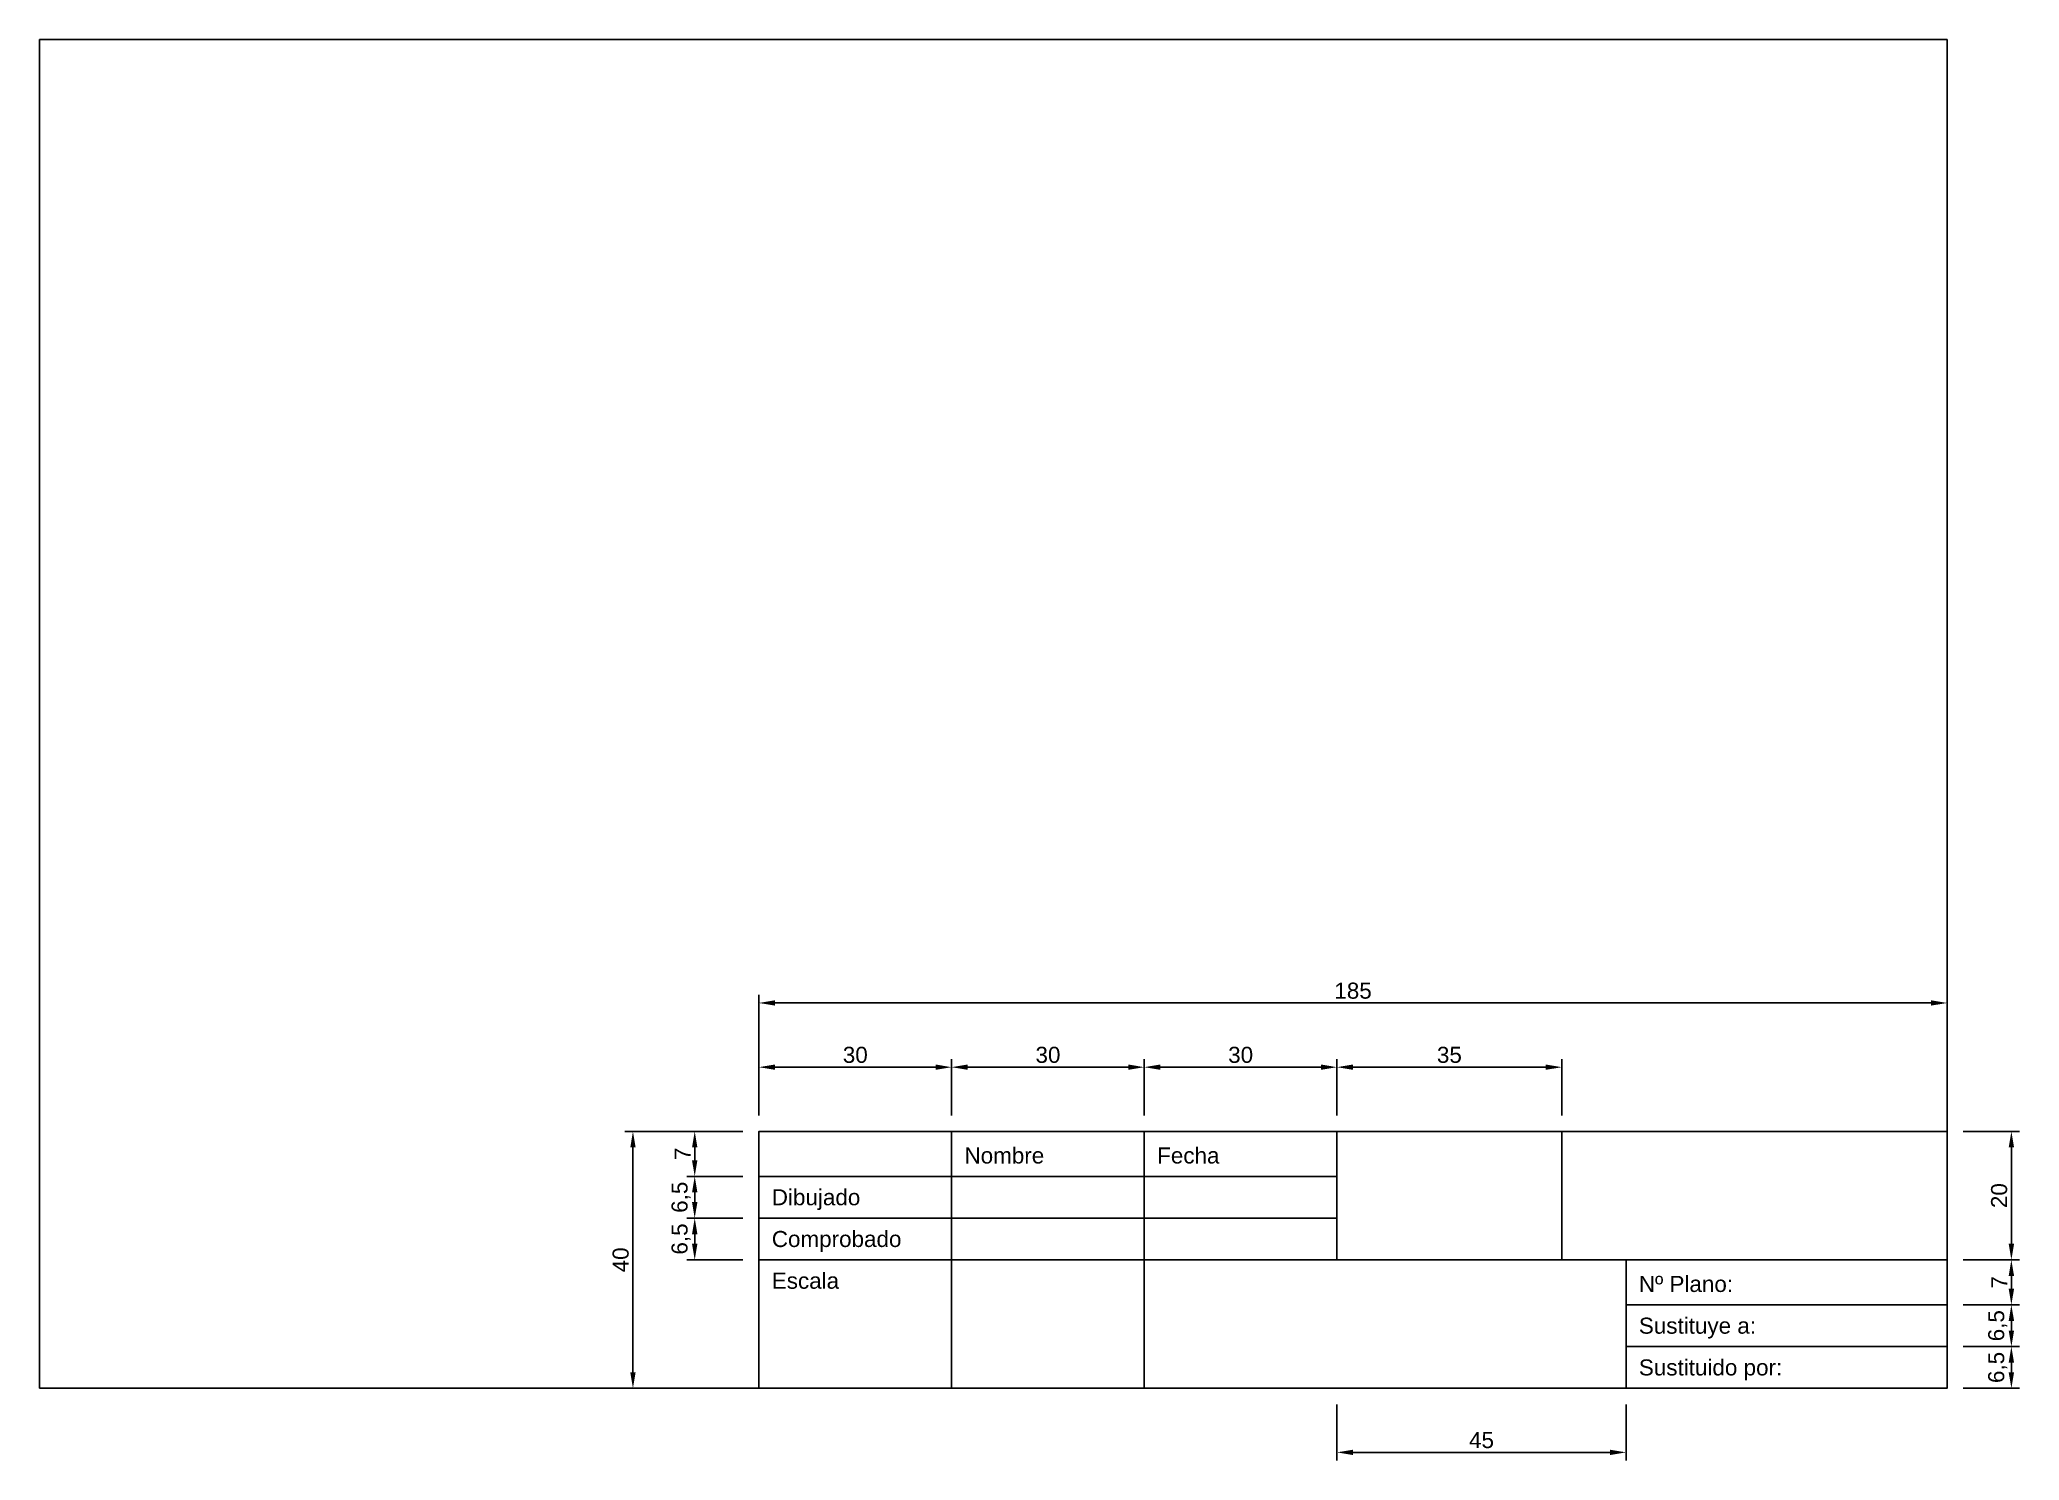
# Model space of a CAD drawing. Header units: millimetres. Extents: x 1202 to 1511, y 2175 to 2396.
import ezdxf

# ---------------------------------------------------------------- set-up
doc = ezdxf.new("R2010")
doc.units = ezdxf.units.MM
doc.layers.add('COTAS', color=220, linetype='Continuous')
doc.layers.add('TEXTO', color=7, linetype='Continuous')
doc.styles.get("Standard").update_dxf_attribs({"font": 'arial.ttf'})
doc.dimstyles.new('ISO-25', dxfattribs={"dimtxt": 2.5, "dimasz": 2.5, "dimexe": 1.25, "dimexo": 2.5, "dimtad": 1, "dimtxsty": 'Standard', "dimcen": 2.5, "dimadec": 0, "dimazin": 0, "dimtfac": 1, "dimtmove": 0, "dimatfit": 3, "dimfxl": 1, "dimarcsym": 0})

# ---------------------------------------------------------------- blocks, each defined once
blk = doc.blocks.new('*D4')
at = {"layer": 'COTAS', "color": 0, "lineweight": -2, "transparency": 16777216}
for p, q in [((1314.45, 2228.9), (1314.45, 2237.65)), ((1316.95, 2236.4), (1341.95, 2236.4)), ((1344.45, 2228.9), (1344.45, 2237.65))]:
    blk.add_line(p, q, dxfattribs=at)
at = {"layer": 'COTAS', "color": 0, "transparency": 16777216}
for points in [[(1316.95, 2236.82), (1316.95, 2235.99), (1314.45, 2236.4)], [(1341.95, 2236.82), (1341.95, 2235.99), (1344.45, 2236.4)]]:
    blk.add_solid(points, dxfattribs=at)
at = {"layer": 'Defpoints', "color": 0, "transparency": 16777216}
for p in [(1344.45, 2236.4), (1314.45, 2226.4), (1344.45, 2226.4)]:
    blk.add_point(p, dxfattribs=at)
at = {"layer": 'COTAS', "color": 0, "transparency": 16777216, "insert": (1329.45, 2238.31), "char_height": 2.5, "attachment_point": 5}
blk.add_mtext('30', dxfattribs=at)
blk = doc.blocks.new('*D5')
at = {"layer": 'COTAS', "color": 0, "lineweight": -2, "transparency": 16777216}
for p, q in [((1344.45, 2228.9), (1344.45, 2237.65)), ((1346.95, 2236.4), (1371.95, 2236.4)), ((1374.45, 2228.9), (1374.45, 2237.65))]:
    blk.add_line(p, q, dxfattribs=at)
at = {"layer": 'COTAS', "color": 0, "transparency": 16777216}
for points in [[(1346.95, 2236.82), (1346.95, 2235.99), (1344.45, 2236.4)], [(1371.95, 2236.82), (1371.95, 2235.99), (1374.45, 2236.4)]]:
    blk.add_solid(points, dxfattribs=at)
at = {"layer": 'Defpoints', "color": 0, "transparency": 16777216}
for p in [(1374.45, 2236.4), (1344.45, 2226.4), (1374.45, 2226.4)]:
    blk.add_point(p, dxfattribs=at)
at = {"layer": 'COTAS', "color": 0, "transparency": 16777216, "insert": (1359.45, 2238.31), "char_height": 2.5, "attachment_point": 5}
blk.add_mtext('30', dxfattribs=at)
blk = doc.blocks.new('*D6')
at = {"layer": 'COTAS', "color": 0, "lineweight": -2, "transparency": 16777216}
for p, q in [((1374.45, 2228.9), (1374.45, 2237.65)), ((1376.95, 2236.4), (1401.95, 2236.4)), ((1404.45, 2228.9), (1404.45, 2237.65))]:
    blk.add_line(p, q, dxfattribs=at)
at = {"layer": 'COTAS', "color": 0, "transparency": 16777216}
for points in [[(1376.95, 2236.82), (1376.95, 2235.99), (1374.45, 2236.4)], [(1401.95, 2236.82), (1401.95, 2235.99), (1404.45, 2236.4)]]:
    blk.add_solid(points, dxfattribs=at)
at = {"layer": 'Defpoints', "color": 0, "transparency": 16777216}
for p in [(1404.45, 2236.4), (1374.45, 2226.4), (1404.45, 2226.4)]:
    blk.add_point(p, dxfattribs=at)
at = {"layer": 'COTAS', "color": 0, "transparency": 16777216, "insert": (1389.45, 2238.31), "char_height": 2.5, "attachment_point": 5}
blk.add_mtext('30', dxfattribs=at)
blk = doc.blocks.new('*D7')
at = {"layer": 'COTAS', "color": 0, "lineweight": -2, "transparency": 16777216}
for p, q in [((1404.45, 2228.9), (1404.45, 2237.65)), ((1436.95, 2236.4), (1406.95, 2236.4)), ((1439.45, 2228.9), (1439.45, 2237.65))]:
    blk.add_line(p, q, dxfattribs=at)
at = {"layer": 'COTAS', "color": 0, "transparency": 16777216}
for points in [[(1406.95, 2236.82), (1406.95, 2235.99), (1404.45, 2236.4)], [(1436.95, 2236.82), (1436.95, 2235.99), (1439.45, 2236.4)]]:
    blk.add_solid(points, dxfattribs=at)
at = {"layer": 'Defpoints', "color": 0, "transparency": 16777216}
for p in [(1404.45, 2236.4), (1404.45, 2226.4), (1439.45, 2226.4)]:
    blk.add_point(p, dxfattribs=at)
at = {"layer": 'COTAS', "color": 0, "transparency": 16777216, "insert": (1421.95, 2238.31), "char_height": 2.5, "attachment_point": 5}
blk.add_mtext('35', dxfattribs=at)
blk = doc.blocks.new('*D8')
at = {"layer": 'COTAS', "color": 0, "lineweight": -2, "transparency": 16777216}
for p, q in [((1314.45, 2228.9), (1314.45, 2247.65)), ((1499.45, 2228.9), (1499.45, 2247.65)), ((1316.95, 2246.4), (1496.95, 2246.4))]:
    blk.add_line(p, q, dxfattribs=at)
at = {"layer": 'COTAS', "color": 0, "transparency": 16777216}
for points in [[(1316.95, 2246.82), (1316.95, 2245.99), (1314.45, 2246.4)], [(1496.95, 2246.82), (1496.95, 2245.99), (1499.45, 2246.4)]]:
    blk.add_solid(points, dxfattribs=at)
at = {"layer": 'Defpoints', "color": 0, "transparency": 16777216}
for p in [(1499.45, 2246.4), (1314.45, 2226.4), (1499.45, 2226.4)]:
    blk.add_point(p, dxfattribs=at)
at = {"layer": 'COTAS', "color": 0, "transparency": 16777216, "insert": (1406.95, 2248.3), "char_height": 2.5, "attachment_point": 5}
blk.add_mtext('185', dxfattribs=at)
blk = doc.blocks.new('*D9')
at = {"layer": 'COTAS', "color": 0, "lineweight": -2, "transparency": 16777216}
for p, q in [((1311.95, 2226.4), (1293.58, 2226.4)), ((1294.83, 2223.9), (1294.83, 2188.9)), ((1311.95, 2186.4), (1293.58, 2186.4))]:
    blk.add_line(p, q, dxfattribs=at)
at = {"layer": 'COTAS', "color": 0, "transparency": 16777216}
for points in [[(1294.42, 2223.9), (1295.25, 2223.9), (1294.83, 2226.4)], [(1294.42, 2188.9), (1295.25, 2188.9), (1294.83, 2186.4)]]:
    blk.add_solid(points, dxfattribs=at)
at = {"layer": 'Defpoints', "color": 0, "transparency": 16777216}
for p in [(1314.45, 2226.4), (1294.83, 2186.4), (1314.45, 2186.4)]:
    blk.add_point(p, dxfattribs=at)
at = {"layer": 'COTAS', "color": 0, "transparency": 16777216, "insert": (1292.93, 2206.4), "char_height": 2.5, "attachment_point": 5, "rotation": 90}
blk.add_mtext('40', dxfattribs=at)
blk = doc.blocks.new('*D10')
at = {"layer": 'COTAS', "color": 0, "lineweight": -2, "transparency": 16777216}
for p, q in [((1501.95, 2226.4), (1510.7, 2226.4)), ((1509.45, 2223.9), (1509.45, 2208.9)), ((1501.95, 2206.4), (1510.7, 2206.4))]:
    blk.add_line(p, q, dxfattribs=at)
at = {"layer": 'COTAS', "color": 0, "transparency": 16777216}
for points in [[(1509.03, 2223.9), (1509.87, 2223.9), (1509.45, 2226.4)], [(1509.03, 2208.9), (1509.87, 2208.9), (1509.45, 2206.4)]]:
    blk.add_solid(points, dxfattribs=at)
at = {"layer": 'Defpoints', "color": 0, "transparency": 16777216}
for p in [(1499.45, 2226.4), (1499.45, 2206.4), (1509.45, 2206.4)]:
    blk.add_point(p, dxfattribs=at)
at = {"layer": 'COTAS', "color": 0, "transparency": 16777216, "insert": (1507.55, 2216.4), "char_height": 2.5, "attachment_point": 5, "rotation": 90}
blk.add_mtext('20', dxfattribs=at)
blk = doc.blocks.new('*D11')
at = {"layer": 'COTAS', "color": 0, "lineweight": -2, "transparency": 16777216}
for p, q in [((1501.95, 2206.4), (1510.7, 2206.4)), ((1509.45, 2203.9), (1509.45, 2201.9)), ((1501.95, 2199.4), (1510.7, 2199.4))]:
    blk.add_line(p, q, dxfattribs=at)
at = {"layer": 'COTAS', "color": 0, "transparency": 16777216}
for points in [[(1509.03, 2203.9), (1509.87, 2203.9), (1509.45, 2206.4)], [(1509.03, 2201.9), (1509.87, 2201.9), (1509.45, 2199.4)]]:
    blk.add_solid(points, dxfattribs=at)
at = {"layer": 'Defpoints', "color": 0, "transparency": 16777216}
for p in [(1499.45, 2206.4), (1499.45, 2199.4), (1509.45, 2199.4)]:
    blk.add_point(p, dxfattribs=at)
at = {"layer": 'COTAS', "color": 0, "transparency": 16777216, "insert": (1507.57, 2202.9), "char_height": 2.5, "attachment_point": 5, "rotation": 90}
blk.add_mtext('7', dxfattribs=at)
blk = doc.blocks.new('*D12')
at = {"layer": 'COTAS', "color": 0, "lineweight": -2, "transparency": 16777216}
for p, q in [((1404.45, 2183.9), (1404.45, 2175.18)), ((1449.45, 2183.9), (1449.45, 2175.18)), ((1446.95, 2176.43), (1406.95, 2176.43))]:
    blk.add_line(p, q, dxfattribs=at)
at = {"layer": 'COTAS', "color": 0, "transparency": 16777216}
for points in [[(1406.95, 2176.84), (1406.95, 2176.01), (1404.45, 2176.43)], [(1446.95, 2176.84), (1446.95, 2176.01), (1449.45, 2176.43)]]:
    blk.add_solid(points, dxfattribs=at)
at = {"layer": 'Defpoints', "color": 0, "transparency": 16777216}
for p in [(1404.45, 2186.4), (1449.45, 2186.4), (1404.45, 2176.43)]:
    blk.add_point(p, dxfattribs=at)
at = {"layer": 'COTAS', "color": 0, "transparency": 16777216, "insert": (1426.95, 2178.32), "char_height": 2.5, "attachment_point": 5}
blk.add_mtext('45', dxfattribs=at)
blk = doc.blocks.new('*D13')
at = {"layer": 'COTAS', "color": 0, "lineweight": -2, "transparency": 16777216}
for p, q in [((1311.95, 2226.4), (1303.2, 2226.4)), ((1304.45, 2223.9), (1304.45, 2221.9)), ((1311.95, 2219.4), (1303.2, 2219.4))]:
    blk.add_line(p, q, dxfattribs=at)
at = {"layer": 'COTAS', "color": 0, "transparency": 16777216}
for points in [[(1304.03, 2223.9), (1304.87, 2223.9), (1304.45, 2226.4)], [(1304.03, 2221.9), (1304.87, 2221.9), (1304.45, 2219.4)]]:
    blk.add_solid(points, dxfattribs=at)
at = {"layer": 'Defpoints', "color": 0, "transparency": 16777216}
for p in [(1314.45, 2226.4), (1304.45, 2219.4), (1314.45, 2219.4)]:
    blk.add_point(p, dxfattribs=at)
at = {"layer": 'COTAS', "color": 0, "transparency": 16777216, "insert": (1302.57, 2222.9), "char_height": 2.5, "attachment_point": 5, "rotation": 90}
blk.add_mtext('7', dxfattribs=at)
blk = doc.blocks.new('*D14')
at = {"layer": 'COTAS', "color": 0, "lineweight": -2, "transparency": 16777216}
for p, q in [((1311.95, 2212.9), (1303.2, 2212.9)), ((1304.45, 2210.4), (1304.45, 2208.9)), ((1311.95, 2206.4), (1303.2, 2206.4))]:
    blk.add_line(p, q, dxfattribs=at)
at = {"layer": 'COTAS', "color": 0, "transparency": 16777216}
for points in [[(1304.03, 2210.4), (1304.87, 2210.4), (1304.45, 2212.9)], [(1304.03, 2208.9), (1304.87, 2208.9), (1304.45, 2206.4)]]:
    blk.add_solid(points, dxfattribs=at)
at = {"layer": 'Defpoints', "color": 0, "transparency": 16777216}
for p in [(1314.45, 2212.9), (1304.45, 2206.4), (1314.45, 2206.4)]:
    blk.add_point(p, dxfattribs=at)
at = {"layer": 'COTAS', "color": 0, "transparency": 16777216, "insert": (1302.32, 2209.65), "char_height": 2.5, "attachment_point": 5, "rotation": 90}
blk.add_mtext('6,5', dxfattribs=at)
blk = doc.blocks.new('*D15')
at = {"layer": 'COTAS', "color": 0, "lineweight": -2, "transparency": 16777216}
for p, q in [((1311.95, 2219.4), (1303.2, 2219.4)), ((1304.45, 2216.9), (1304.45, 2215.4)), ((1311.95, 2212.9), (1303.2, 2212.9))]:
    blk.add_line(p, q, dxfattribs=at)
at = {"layer": 'COTAS', "color": 0, "transparency": 16777216}
for points in [[(1304.03, 2216.9), (1304.87, 2216.9), (1304.45, 2219.4)], [(1304.03, 2215.4), (1304.87, 2215.4), (1304.45, 2212.9)]]:
    blk.add_solid(points, dxfattribs=at)
at = {"layer": 'Defpoints', "color": 0, "transparency": 16777216}
for p in [(1314.45, 2219.4), (1304.45, 2212.9), (1314.45, 2212.9)]:
    blk.add_point(p, dxfattribs=at)
at = {"layer": 'COTAS', "color": 0, "transparency": 16777216, "insert": (1302.32, 2216.15), "char_height": 2.5, "attachment_point": 5, "rotation": 90}
blk.add_mtext('6,5', dxfattribs=at)
blk = doc.blocks.new('*D16')
at = {"layer": 'COTAS', "color": 0, "lineweight": -2, "transparency": 16777216}
for p, q in [((1501.95, 2199.4), (1510.7, 2199.4)), ((1509.45, 2196.9), (1509.45, 2195.4)), ((1501.95, 2192.9), (1510.7, 2192.9))]:
    blk.add_line(p, q, dxfattribs=at)
at = {"layer": 'COTAS', "color": 0, "transparency": 16777216}
for points in [[(1509.03, 2196.9), (1509.87, 2196.9), (1509.45, 2199.4)], [(1509.03, 2195.4), (1509.87, 2195.4), (1509.45, 2192.9)]]:
    blk.add_solid(points, dxfattribs=at)
at = {"layer": 'Defpoints', "color": 0, "transparency": 16777216}
for p in [(1499.45, 2199.4), (1499.45, 2192.9), (1509.45, 2192.9)]:
    blk.add_point(p, dxfattribs=at)
at = {"layer": 'COTAS', "color": 0, "transparency": 16777216, "insert": (1507.32, 2196.15), "char_height": 2.5, "attachment_point": 5, "rotation": 90}
blk.add_mtext('6,5', dxfattribs=at)
blk = doc.blocks.new('*D17')
at = {"layer": 'COTAS', "color": 0, "lineweight": -2, "transparency": 16777216}
for p, q in [((1501.95, 2192.9), (1510.7, 2192.9)), ((1509.45, 2188.9), (1509.45, 2190.4)), ((1501.95, 2186.4), (1510.7, 2186.4))]:
    blk.add_line(p, q, dxfattribs=at)
at = {"layer": 'COTAS', "color": 0, "transparency": 16777216}
for points in [[(1509.03, 2190.4), (1509.87, 2190.4), (1509.45, 2192.9)], [(1509.03, 2188.9), (1509.87, 2188.9), (1509.45, 2186.4)]]:
    blk.add_solid(points, dxfattribs=at)
at = {"layer": 'Defpoints', "color": 0, "transparency": 16777216}
for p in [(1499.45, 2192.9), (1509.45, 2192.9), (1499.45, 2186.4)]:
    blk.add_point(p, dxfattribs=at)
at = {"layer": 'COTAS', "color": 0, "transparency": 16777216, "insert": (1507.32, 2189.65), "char_height": 2.5, "attachment_point": 5, "rotation": 90}
blk.add_mtext('6,5', dxfattribs=at)

msp = doc.modelspace()

# ---------------------------------------------------------------- linework, layer by layer
for p, q in [((1344.45, 2206.403), (1344.45, 2186.403)), ((1374.45, 2206.403), (1374.45, 2186.403)), ((1449.45, 2206.403), (1499.45, 2206.403)), ((1499.45, 2206.403), (1499.45, 2199.403)), ((1499.45, 2199.403), (1499.45, 2192.903)), ((1499.45, 2192.903), (1499.45, 2186.403)), ((1499.45, 2186.403), (1469.45, 2186.403))]:
    msp.add_line(p, q)
for points in [[(1202.45, 2186.403), (1499.45, 2186.403), (1499.45, 2396.403), (1202.45, 2396.403)], [(1314.45, 2186.403), (1499.45, 2186.403), (1499.45, 2226.403), (1314.45, 2226.403)], [(1314.45, 2226.403), (1344.45, 2226.403), (1344.45, 2219.403), (1314.45, 2219.403)], [(1344.45, 2226.403), (1374.45, 2226.403), (1374.45, 2219.403), (1344.45, 2219.403)], [(1374.45, 2226.403), (1404.45, 2226.403), (1404.45, 2219.403), (1374.45, 2219.403)], [(1404.45, 2226.403), (1439.45, 2226.403), (1439.45, 2206.403), (1404.45, 2206.403)], [(1314.45, 2219.403), (1344.45, 2219.403), (1344.45, 2212.903), (1314.45, 2212.903)], [(1344.45, 2219.403), (1374.45, 2219.403), (1374.45, 2212.903), (1344.45, 2212.903)], [(1374.45, 2219.403), (1404.45, 2219.403), (1404.45, 2212.903), (1374.45, 2212.903)], [(1314.45, 2212.903), (1344.45, 2212.903), (1344.45, 2206.403), (1314.45, 2206.403)], [(1344.45, 2212.903), (1374.45, 2212.903), (1374.45, 2206.403), (1344.45, 2206.403)], [(1374.45, 2212.903), (1404.45, 2212.903), (1404.45, 2206.403), (1374.45, 2206.403)], [(1449.45, 2206.403), (1374.45, 2206.403), (1374.45, 2186.403), (1449.45, 2186.403)], [(1449.45, 2199.403), (1499.45, 2199.403)], [(1449.45, 2192.903), (1499.45, 2192.903)]]:
    msp.add_lwpolyline(points, close=True)

# ---------------------------------------------------------------- texts
at = {"layer": 'TEXTO'}
for s, p in [('Nombre', (1346.45, 2221.403)), ('Fecha', (1376.45, 2221.403)), ('Dibujado', (1316.45, 2214.903)), ('Comprobado', (1316.45, 2208.403)), ('Escala', (1316.45, 2201.903)), ('Nº Plano:', (1451.45, 2201.403)), ('Sustituye a:', (1451.45, 2194.903)), ('Sustituido por:', (1451.45, 2188.403))]:
    msp.add_text(s, height=2.5, dxfattribs=at).set_placement(p)

# ---------------------------------------------------------------- dimensions: what is measured, and where the dimension line sits
at = {"layer": 'COTAS'}
for base, p1, p2, picture, middle in [((1499.45, 2246.403), (1314.45, 2226.403), (1499.45, 2226.403), '*D8', (1406.95, 2248.304)), ((1344.45, 2236.403), (1314.45, 2226.403), (1344.45, 2226.403), '*D4', (1329.45, 2238.305)), ((1374.45, 2236.403), (1344.45, 2226.403), (1374.45, 2226.403), '*D5', (1359.45, 2238.305)), ((1404.45, 2236.403), (1374.45, 2226.403), (1404.45, 2226.403), '*D6', (1389.45, 2238.305)), ((1404.45, 2236.403), (1439.45, 2226.403), (1404.45, 2226.403), '*D7', (1421.95, 2238.305)), ((1404.45, 2176.426), (1449.45, 2186.403), (1404.45, 2186.403), '*D12', (1426.95, 2178.322))]:
    dim = msp.add_linear_dim(base=base, p1=p1, p2=p2, dimstyle='ISO-25', dxfattribs=at)
    dim.commit()
    dim.dimension.update_dxf_attribs({"geometry": picture, "text_midpoint": middle})
for base, p1, p2, picture, middle in [((1294.832, 2186.403), (1314.45, 2226.403), (1314.45, 2186.403), '*D9', (1292.931, 2206.403)), ((1304.45, 2219.403), (1314.45, 2226.403), (1314.45, 2219.403), '*D13', (1302.575, 2222.903)), ((1509.45, 2206.403), (1499.45, 2226.403), (1499.45, 2206.403), '*D10', (1507.548, 2216.403)), ((1304.45, 2212.903), (1314.45, 2219.403), (1314.45, 2212.903), '*D15', (1302.322, 2216.153)), ((1304.45, 2206.403), (1314.45, 2212.903), (1314.45, 2206.403), '*D14', (1302.322, 2209.653)), ((1509.45, 2199.403), (1499.45, 2206.403), (1499.45, 2199.403), '*D11', (1507.575, 2202.903)), ((1509.45, 2192.903), (1499.45, 2199.403), (1499.45, 2192.903), '*D16', (1507.322, 2196.153)), ((1509.45, 2192.903), (1499.45, 2186.403), (1499.45, 2192.903), '*D17', (1507.322, 2189.653))]:
    dim = msp.add_linear_dim(base=base, p1=p1, p2=p2, angle=90, dimstyle='ISO-25', dxfattribs=at)
    dim.commit()
    dim.dimension.update_dxf_attribs({"geometry": picture, "text_midpoint": middle})

doc.saveas('drawing.dxf')
